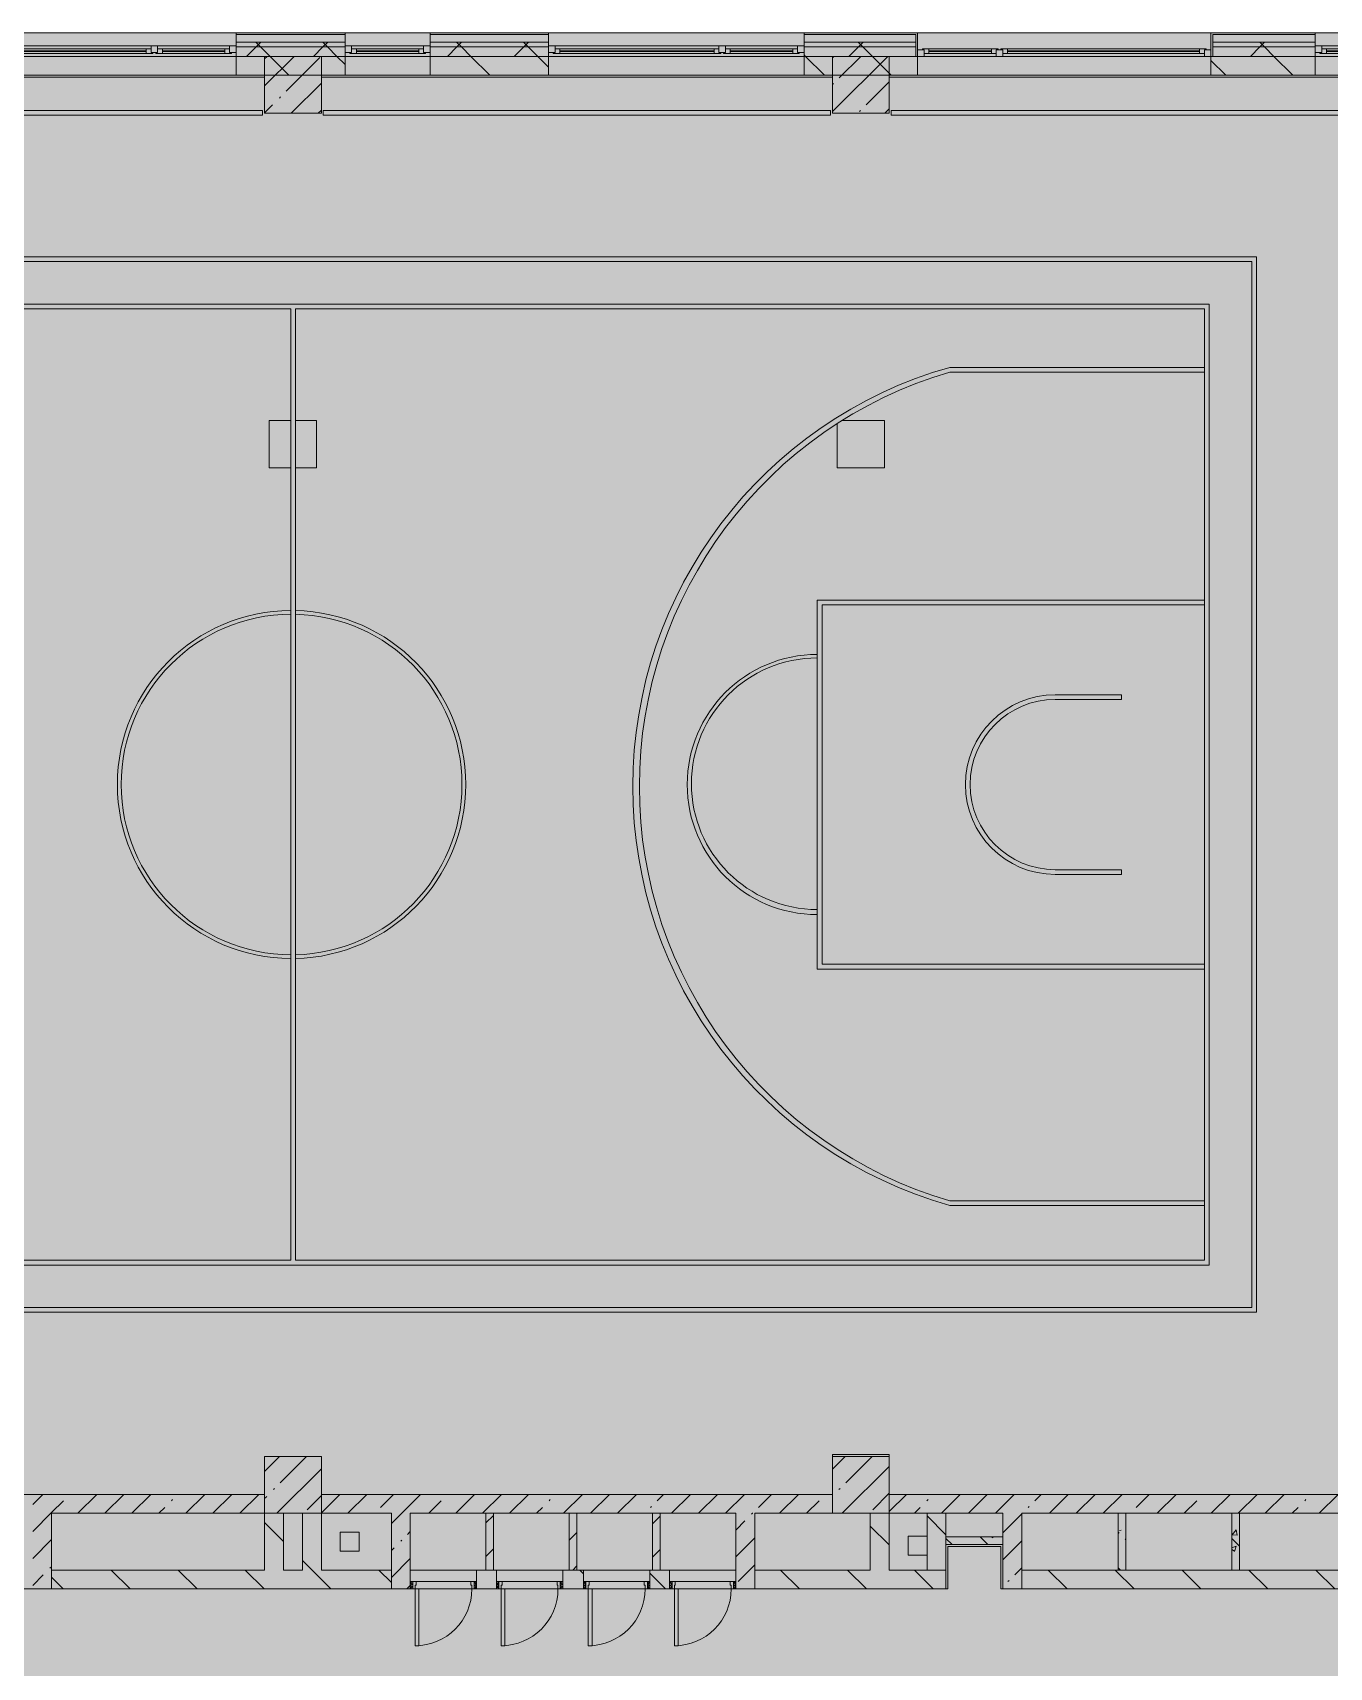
# Model space of a CAD drawing. Header units: millimetres. Extents: x 35157 to 232994, y -8553 to 29000.
# Drawn here: x 157694 to 171394, y 10072 to 27350 of the extents above; entities that cross this region are included whole.
import ezdxf

# ---------------------------------------------------------------- set-up
doc = ezdxf.new("R2010")
doc.units = ezdxf.units.MM
doc.linetypes.add('200_ШТРИХ__ш1_п0_6_', pattern=[800, 500, -300])
doc.layers.add('A-DETL-GENF-2', color=7, linetype='Continuous', lineweight=9, true_color=0xc0c0c0, transparency=0.4)
for name, color, linetype, lineweight in [('A-DETL-MBND-1', 7, '200_ШТРИХ__ш1_п0_6_', 9), ('A-WALL-9', 7, 'Continuous', 5), ('I-WALL-23', 7, 'Continuous', 5), ('S-COLS-1', 7, 'Continuous', 5)]:
    doc.layers.add(name, color=color, linetype=linetype, lineweight=lineweight)
for name, color, linetype, lineweight, true_color in [('A-DOOR-3', 7, 'Continuous', 5, 0xaaaaaa), ('A-DOOR-4', 7, 'Continuous', 5, 0xe2e2e2), ('A-DOOR-5', 7, 'Continuous', 5, 0xb7b7b7), ('A-DOOR-FRAM-2', 7, 'Continuous', 5, 0xe2e2e2), ('A-DOOR-FRAM-3', 7, 'Continuous', 5, 0xaaaaaa), ('A-DOOR-FRAM-4', 7, 'Continuous', 5, 0xb7b7b7), ('A-FLOR-2', 7, 'Continuous', 5, 0xb7b7b7), ('A-GLAZ-3', 7, 'Continuous', 5, 0x737373), ('A-WALL-10', 7, 'Continuous', 9, 0x737373), ('A-WALL-11', 7, 'Continuous', 5, 0x737373), ('I-WALL-24', 7, 'Continuous', 5, 0x737373), ('I-WALL-25', 7, 'Continuous', 5, 0x787878), ('S-COLS-2', 7, 'Continuous', 5, 0x737373)]:
    doc.layers.add(name, color=color, linetype=linetype, lineweight=lineweight, true_color=true_color)
pattern_1 = [(135, (105984, 0), (-353.5534, -353.5534), [])]
pattern_2 = [(45, (105984, 0), (-285.1231, 285.1231), []), (45, (106269.13, 0), (-285.1231, 285.1231), [504.031, -100.806, 16.764, -84.042])]
pattern_3 = [(45, (105984, 0), (-353.5534, 353.5534), []), (135, (105984, 0), (-353.5534, -353.5534), [])]
pattern_4 = [(135, (105984, 0), (-377.1708, -377.1708), [533.4, -88.9, 17.78, -88.9]), (135, (105984, 376.94), (-377.1708, -377.1708), []), (50, (105984, 0), (637.6445, -55.7866), [66.675, -733.425]), (355, (105984, 0), (-123.3494, 668.699), [53.34, -586.74]), (100.451, (106037.14, -4.65), (514.299, 612.908), [56.665, -623.315]), (46.184, (105984, 177.8), (948.776, -147.15), [100.012, -1100.137]), (96.636, (106063.1, 165.5), (830.909, 865.997), [84.998, -934.973]), (351.184, (105984, 177.8), (830.918, 865.988), [80.01, -880.11]), (21, (106072.9, 133.35), (530.6506, -357.9283), [66.675, -733.425]), (326, (106072.9, 133.35), (216.308, 644.6585), [53.34, -586.74]), (71.451, (106117.1, 103.5), (746.9596, 286.7243), [56.665, -623.315]), (37.5, (105984, 0), (10.8105, 295.9426), [16.764, -562.864, 16.764, -578.866, -588.962]), (37.5, (105984, 0), (10.8105, 295.9426), [-1175.258, 16.764, -572.198]), (7.5, (105984, 0), (233.8692, 350.6318), [16.764, -322.834, 16.764, -549.529, -224.472]), (7.5, (105984, 0), (233.8692, 350.6318), [-905.891, 16.764, -207.708]), (327.5, (105785.76, 0), (474.5678, -20.0513), [16.764, -205.486, 16.764, -676.656, -920.115]), (327.5, (105785.76, 0), (474.5678, -20.0513), [-915.67, 16.764, -903.351]), (317.5, (105696.86, 0), (518.4522, 88.9934), [16.764, -272.161, 16.764, -443.738, -653.415]), (317.5, (105696.86, 0), (518.4522, 88.9934), [-749.427, 16.764, -636.651])]
pattern_5 = [(45, (105984, 0), (-176.7767, 176.7767), [])]
pattern_6 = [(135, (1951.41, 164.685), (-14.14214, -14.14214), []), (225, (1951.41, 164.685), (14.14214, -14.14214), [])]
pattern_7 = [(45, (-171.384, 164.685), (-14.1421, 14.1421), []), (135, (-171.384, 164.685), (-14.1421, -14.1421), [])]

# ---------------------------------------------------------------- blocks, each defined once
blk = doc.blocks.new('BSC_Колонна _Прямоугольная - 600х600-23205375-2_4_2_птичка')
at = {"layer": 'S-COLS-1'}
h = blk.add_hatch(dxfattribs=at)
h.set_pattern_fill('FP_103', color=256, style=0, pattern_type=2)
h.set_pattern_definition([(45, (-54460, -12000), (-285.123, 285.123), []), (45, (-54174.88, -12000), (-285.123, 285.123), [504.031, -100.806, 16.764, -84.042])])
h.paths.add_polyline_path([(-300, -300), (300, -300), (300, 300), (-300, 300)])
at = {"layer": 'S-COLS-2'}
for p, q in [((300, 300), (-300, 300)), ((-300, 300), (-300, -300)), ((300, -300), (300, 300)), ((-300, -300), (300, -300))]:
    blk.add_line(p, q, dxfattribs=at)
blk = doc.blocks.new('BSC_Колонна _Прямоугольная - 600х600-V109-2_4_2_птичка')
at = {"layer": 'S-COLS-1'}
h = blk.add_hatch(dxfattribs=at)
h.set_pattern_fill('FP_116', color=256, style=0, pattern_type=2)
h.set_pattern_definition([(45, (-60460, -12000), (-285.1231, 285.1231), []), (45, (-60174.88, -12000), (-285.1231, 285.1231), [504.031, -100.806, 16.764, -84.042])])
h.paths.add_polyline_path([(-300, -300), (300, -300), (300, 300), (-300, 300), (-300, -201)])
at = {"layer": 'S-COLS-2'}
for p, q in [((300, 300), (-300, 300)), ((-300, 300), (-300, -300)), ((300, -300), (300, 300)), ((-300, -300), (300, -300))]:
    blk.add_line(p, q, dxfattribs=at)
blk = doc.blocks.new('120_Окно_СКБ_2Ст - 120_Окно_СКБ_2Ст 2700х2500 _мал створка справа_ 2-23206922-2_4_2_птичка')
at = {"layer": 'A-GLAZ-3'}
for p, q in [((-1350, -75), (-1350, -5)), ((-1350, -5), (-1280, -5)), ((1350, -5), (-1350, -5)), ((-1280, -75), (-1350, -75)), ((-1350, -75), (-1300, -75)), ((-1280, -75), (-1300, -75)), ((-1300, -75), (-1300, -85)), ((-1300, -85), (470, -85)), ((470, -85), (-1300, -85)), ((-1280, -5), (-1280, -75)), ((450, -35), (-1280, -35)), ((-1280, -35), (-1280, -75)), ((-1230, -85), (-1230, -35)), ((-1230, -55), (400, -55)), ((400, -65), (-1230, -65)), ((400, -85), (400, -35)), ((450, -75), (450, -5)), ((450, -5), (520, -5)), ((450, -75), (450, -35)), ((520, -75), (450, -75)), ((470, -75), (450, -75)), ((470, -75), (500, -75)), ((470, -85), (470, -75)), ((520, -75), (500, -75)), ((500, -75), (500, -85)), ((500, -85), (1300, -85)), ((1300, -85), (500, -85)), ((520, -5), (520, -75)), ((1280, -35), (520, -35)), ((520, -35), (520, -75)), ((570, -85), (570, -35)), ((570, -55), (1230, -55)), ((1230, -65), (570, -65)), ((1230, -85), (1230, -35)), ((1280, -75), (1280, -5)), ((1280, -5), (1350, -5)), ((1280, -75), (1280, -35)), ((1350, -75), (1280, -75)), ((1300, -75), (1280, -75)), ((1300, -75), (1350, -75)), ((1300, -85), (1300, -75)), ((1350, -5), (1350, -75))]:
    blk.add_line(p, q, dxfattribs=at)
blk = doc.blocks.new('120_Окно_СКБ_2Ст - 120_Окно_СКБ_2Ст 3100х2500 _мал_створка слева_ 2-19089248-2_4_2_птичка')
at = {"layer": 'A-GLAZ-3'}
for p, q in [((-1550, -75), (-1550, -5)), ((-1550, -5), (-1480, -5)), ((1550, -5), (-1550, -5)), ((-1480, -75), (-1550, -75)), ((-1550, -75), (-1500, -75)), ((-1480, -75), (-1500, -75)), ((-1500, -75), (-1500, -85)), ((-1500, -85), (670, -85)), ((670, -85), (-1500, -85)), ((-1480, -5), (-1480, -75)), ((650, -35), (-1480, -35)), ((-1480, -35), (-1480, -75)), ((-1430, -85), (-1430, -35)), ((-1430, -55), (600, -55)), ((600, -65), (-1430, -65)), ((600, -85), (600, -35)), ((650, -75), (650, -5)), ((650, -5), (720, -5)), ((650, -75), (650, -35)), ((720, -75), (650, -75)), ((670, -75), (650, -75)), ((670, -75), (700, -75)), ((670, -85), (670, -75)), ((720, -75), (700, -75)), ((700, -75), (700, -85)), ((700, -85), (1500, -85)), ((1500, -85), (700, -85)), ((720, -5), (720, -75)), ((1480, -35), (720, -35)), ((720, -35), (720, -75)), ((770, -85), (770, -35)), ((770, -55), (1430, -55)), ((1430, -65), (770, -65)), ((1430, -85), (1430, -35)), ((1480, -75), (1480, -5)), ((1480, -5), (1550, -5)), ((1480, -75), (1480, -35)), ((1550, -75), (1480, -75)), ((1500, -75), (1480, -75)), ((1500, -75), (1550, -75)), ((1500, -85), (1500, -75)), ((1550, -5), (1550, -75))]:
    blk.add_line(p, q, dxfattribs=at)
blk = doc.blocks.new('120_Окно_СКБ_2Ст - 120_Окно_СКБ_2Ст 3100х2500 _мал_створка слева_-22274797-2_4_2_птичка')
at = {"layer": 'A-GLAZ-3'}
for p, q in [((-1550, 45), (-1550, 115)), ((-1550, 115), (-1480, 115)), ((1550, 115), (-1550, 115)), ((-1480, 45), (-1550, 45)), ((-1550, 45), (-1500, 45)), ((-1480, 45), (-1500, 45)), ((-1500, 45), (-1500, 35)), ((-1500, 35), (670, 35)), ((670, 35), (-1500, 35)), ((-1480, 115), (-1480, 45)), ((650, 85), (-1480, 85)), ((-1480, 85), (-1480, 45)), ((-1430, 35), (-1430, 85)), ((-1430, 65), (600, 65)), ((600, 55), (-1430, 55)), ((600, 35), (600, 85)), ((650, 45), (650, 115)), ((650, 115), (720, 115)), ((650, 45), (650, 85)), ((720, 45), (650, 45)), ((670, 45), (650, 45)), ((670, 45), (700, 45)), ((670, 35), (670, 45)), ((720, 45), (700, 45)), ((700, 45), (700, 35)), ((700, 35), (1500, 35)), ((1500, 35), (700, 35)), ((720, 115), (720, 45)), ((1480, 85), (720, 85)), ((720, 85), (720, 45)), ((770, 35), (770, 85)), ((770, 65), (1430, 65)), ((1430, 55), (770, 55)), ((1430, 35), (1430, 85)), ((1480, 45), (1480, 115)), ((1480, 115), (1550, 115)), ((1480, 45), (1480, 85)), ((1550, 45), (1480, 45)), ((1500, 45), (1480, 45)), ((1500, 45), (1550, 45)), ((1500, 35), (1500, 45)), ((1550, 115), (1550, 45))]:
    blk.add_line(p, q, dxfattribs=at)
blk = doc.blocks.new('BSC_Колонна _Прямоугольная - 500х500-33455413-2_4_2_птичка')
at = {"layer": 'A-DETL-MBND-1'}
for p, q in [((-250, 250), (-23, 250)), ((-250, -250), (-250, 250)), ((27, 250), (250, 250)), ((250, 250), (250, -250)), ((-23, -250), (-250, -250)), ((250, -250), (27, -250))]:
    blk.add_line(p, q, dxfattribs=at)
blk = doc.blocks.new('120_Окно_СКБ_1Ст - 120_Окно_СКБ_1Ст 900х2500_h_-19906774-2_4_2_птичка')
at = {"layer": 'A-GLAZ-3'}
for p, q in [((-450, -75), (-450, -5)), ((-450, -5), (-380, -5)), ((450, -5), (-450, -5)), ((-380, -75), (-450, -75)), ((-450, -75), (-400, -75)), ((-380, -75), (-400, -75)), ((-400, -75), (-400, -85)), ((-400, -85), (400, -85)), ((400, -85), (-400, -85)), ((-380, -5), (-380, -75)), ((380, -35), (-380, -35)), ((-380, -35), (-380, -75)), ((-330, -85), (-330, -35)), ((-330, -55), (330, -55)), ((330, -65), (-330, -65)), ((330, -85), (330, -35)), ((380, -75), (380, -5)), ((380, -5), (450, -5)), ((380, -75), (380, -35)), ((450, -75), (380, -75)), ((400, -75), (380, -75)), ((400, -75), (450, -75)), ((400, -85), (400, -75)), ((450, -5), (450, -75))]:
    blk.add_line(p, q, dxfattribs=at)
blk = doc.blocks.new('110_Дверь_СКБ_1Ст - д-18 700x2100h_Технический шкаф ЭОМ и СС-V165-2_4_2_птичка')
at = {"layer": 'A-DOOR-3'}
h = blk.add_hatch(dxfattribs=at)
h.set_pattern_fill('FP_54', color=256, style=0, pattern_type=2)
h.set_pattern_definition(pattern_6)
h.paths.add_polyline_path([(362.5, 100), (337.5, 100), (337.5, 20), (362.5, 20)])
at = {"layer": 'A-DOOR-4'}
h = blk.add_hatch(color=256, dxfattribs=at)
h.paths.add_polyline_path([(-312.5, 100), (-312.5, 20), (-277.5, 20), (-277.5, 60), (-287.5, 60), (-287.5, 100), (-300.5, 100)])
h.paths.add_polyline_path([(312.5, 100), (312.5, 60), (302.5, 60), (302.5, 20), (337.5, 20), (337.5, 100)])
at = {"layer": 'A-DOOR-FRAM-2'}
blk.add_hatch(color=256, dxfattribs=at).paths.add_polyline_path([(272.5, 700), (272.5, 100), (312.5, 100), (312.5, 700)])
at = {"layer": 'A-DOOR-FRAM-3'}
h = blk.add_hatch(dxfattribs=at)
h.set_pattern_fill('FP_55', color=256, style=0, pattern_type=2)
h.set_pattern_definition(pattern_7)
h.paths.add_polyline_path([(-312.5, 100), (-337.5, 100), (-337.5, 20), (-312.5, 20)])
at = {"layer": 'A-DOOR-5'}
for p, q in [((312.5, 700), (272.5, 700)), ((272.5, 700), (272.5, 100)), ((312.5, 100), (312.5, 700)), ((272.5, 100), (312.5, 100))]:
    blk.add_line(p, q, dxfattribs=at)
blk.add_arc((312.5, 100), 600, 90, 180, dxfattribs=at)
at = {"layer": 'A-DOOR-FRAM-4'}
for p, q in [((-312.5, 100), (-337.5, 100)), ((-337.5, 100), (-337.5, 20)), ((-337.5, 20), (-312.5, 20)), ((-287.5, 100), (-312.5, 100)), ((-312.5, 100), (-312.5, 20)), ((-312.5, 20), (-312.5, 100)), ((-312.5, 20), (-277.5, 20)), ((-287.5, 60), (-287.5, 100)), ((-287.5, 100), (272.5, 100)), ((-277.5, 60), (-287.5, 60)), ((-277.5, 20), (-277.5, 60)), ((302.5, 20), (-277.5, 20)), ((312.5, 60), (302.5, 60)), ((302.5, 60), (302.5, 20)), ((302.5, 20), (337.5, 20)), ((312.5, 100), (312.5, 60)), ((337.5, 100), (312.5, 100)), ((337.5, 20), (337.5, 100)), ((362.5, 100), (337.5, 100)), ((337.5, 100), (337.5, 20)), ((337.5, 20), (362.5, 20)), ((362.5, 20), (362.5, 100))]:
    blk.add_line(p, q, dxfattribs=at)
blk = doc.blocks.new('110_Дверь_СКБ_1Ст - д-18 700x2100h_Технический шкаф ЭОМ и СС-V166-2_4_2_птичка')
at = {"layer": 'A-DOOR-3'}
h = blk.add_hatch(dxfattribs=at)
h.set_pattern_fill('FP_54', color=256, style=0, pattern_type=2)
h.set_pattern_definition(pattern_6)
h.paths.add_polyline_path([(362.5, 100), (337.5, 100), (337.5, 20), (362.5, 20)])
at = {"layer": 'A-DOOR-4'}
h = blk.add_hatch(color=256, dxfattribs=at)
h.paths.add_polyline_path([(312.5, 100), (312.5, 60), (302.5, 60), (302.5, 20), (337.5, 20), (337.5, 100)])
h.paths.add_polyline_path([(-287.5, 100), (-312.5, 100), (-312.5, 20), (-277.5, 20), (-277.5, 60), (-287.5, 60)])
at = {"layer": 'A-DOOR-FRAM-2'}
blk.add_hatch(color=256, dxfattribs=at).paths.add_polyline_path([(272.5, 700), (272.5, 100), (312.5, 100), (312.5, 700)])
at = {"layer": 'A-DOOR-FRAM-3'}
h = blk.add_hatch(dxfattribs=at)
h.set_pattern_fill('FP_55', color=256, style=0, pattern_type=2)
h.set_pattern_definition(pattern_7)
h.paths.add_polyline_path([(-318, 100), (-337.5, 100), (-337.5, 20), (-312.5, 20), (-312.5, 100)])
at = {"layer": 'A-DOOR-5'}
for p, q in [((312.5, 700), (272.5, 700)), ((272.5, 700), (272.5, 100)), ((312.5, 100), (312.5, 700)), ((272.5, 100), (312.5, 100))]:
    blk.add_line(p, q, dxfattribs=at)
blk.add_arc((312.5, 100), 600, 90, 180, dxfattribs=at)
at = {"layer": 'A-DOOR-FRAM-4'}
for p, q in [((-312.5, 100), (-337.5, 100)), ((-337.5, 100), (-337.5, 20)), ((-337.5, 20), (-312.5, 20)), ((-287.5, 100), (-312.5, 100)), ((-312.5, 100), (-312.5, 20)), ((-312.5, 20), (-312.5, 100)), ((-312.5, 20), (-277.5, 20)), ((-287.5, 60), (-287.5, 100)), ((-287.5, 100), (272.5, 100)), ((-277.5, 60), (-287.5, 60)), ((-277.5, 20), (-277.5, 60)), ((302.5, 20), (-277.5, 20)), ((312.5, 60), (302.5, 60)), ((302.5, 60), (302.5, 20)), ((302.5, 20), (337.5, 20)), ((312.5, 100), (312.5, 60)), ((337.5, 100), (312.5, 100)), ((337.5, 20), (337.5, 100)), ((362.5, 100), (337.5, 100)), ((337.5, 100), (337.5, 20)), ((337.5, 20), (362.5, 20)), ((362.5, 20), (362.5, 100))]:
    blk.add_line(p, q, dxfattribs=at)
blk = doc.blocks.new('BSC_Колонна _Прямоугольная - 500х500-V177-2_4_2_птичка')
at = {"layer": 'A-DETL-MBND-1'}
for p, q in [((-250, -250), (-250, 216)), ((-198, 250), (250, 250)), ((250, 250), (250, -250)), ((250, -250), (-250, -250))]:
    blk.add_line(p, q, dxfattribs=at)

msp = doc.modelspace()

# ---------------------------------------------------------------- hatches: boundary and pattern name
at = {"layer": 'A-DETL-GENF-2'}
msp.add_hatch(color=256, dxfattribs=at).paths.add_polyline_path([(181824.9, -280), (181844, -280), (181844, 3300), (190844, 3300), (190844, 27350), (147894, 27350), (147894, 23778), (144744, 23778), (144744, -280), (180897.4, -280)])
at = {"layer": 'A-WALL-9'}
h = msp.add_hatch(dxfattribs=at)
h.set_pattern_fill('FP_89', color=256, style=0, pattern_type=2)
h.set_pattern_definition(pattern_3)
h.paths.add_polyline_path([(190787.9, 27200), (190844, 27200), (190844, 27250), (186334, 27250), (186334, 27200), (190172.6, 27200)])
h.paths.add_polyline_path([(182752.5, 27200), (183834, 27200), (183834, 27250), (182324, 27250), (182324, 27200)])
h.paths.add_polyline_path([(173477.3, 27200), (173944, 27200), (173941, 27250), (172144, 27250), (172144, 27200), (172549.7, 27200)])
h.paths.add_polyline_path([(174844, 27200), (180224, 27200), (180224, 27250), (174844, 27250)])
h.paths.add_polyline_path([(171244, 27200), (171244, 27250), (170164, 27250), (170164, 27200), (170939.2, 27200)])
h.paths.add_polyline_path([(155644.3, 27200), (156744.2, 27200), (156744.2, 27250), (155644.3, 27250)])
h.paths.add_polyline_path([(165844, 27200), (167024, 27200), (167024, 27250), (165844, 27250)])
h.paths.add_polyline_path([(163144, 27200), (163144, 27250), (161893.9, 27250), (161893.9, 27200), (162810.8, 27200)])
h.paths.add_polyline_path([(160492, 27200), (160993.9, 27200), (160993.9, 27250), (159844.2, 27250), (159844.2, 27200)])
h.paths.add_polyline_path([(148044, 27200), (150391, 27200), (150391, 27250), (147994, 27250), (147994, 27200)])
h.paths.add_polyline_path([(154744.3, 27200), (154744.3, 27250), (153491, 27250), (153491, 27200), (153999.3, 27200)])
h = msp.add_hatch(dxfattribs=at)
h.set_pattern_fill('FP_89', color=256, style=0, pattern_type=2)
h.set_pattern_definition(pattern_3)
h.paths.add_polyline_path([(190184, 27100), (190844, 27100), (190844, 27200), (186334, 27200), (186334, 27100), (190172.6, 27100)])
h.paths.add_polyline_path([(173477.3, 27100), (173944, 27100), (173941, 27200), (172144, 27200), (172144, 27100), (172744, 27100)])
h.paths.add_polyline_path([(171244, 27100), (171244, 27200), (170164, 27200), (170164, 27100), (170939.2, 27100)])
h.paths.add_polyline_path([(174844, 27100), (180224, 27100), (180224, 27200), (174844, 27200)])
h.paths.add_polyline_path([(183834, 27100), (183834, 27200), (182324, 27200), (182324, 27100), (183680, 27100)])
h.paths.add_polyline_path([(163144, 27100), (163144, 27200), (161893.9, 27200), (161893.9, 27100), (162810.8, 27100)])
h.paths.add_polyline_path([(167024, 27100), (167024, 27200), (165844, 27200), (165844, 27100), (166984.6, 27100)])
h.paths.add_polyline_path([(159844.2, 27100), (160993.9, 27100), (160993.9, 27200), (159844.2, 27200)])
h.paths.add_polyline_path([(150391, 27100), (150391, 27200), (148044, 27200), (148044, 27100), (149361.7, 27100)])
h.paths.add_polyline_path([(153491, 27100), (154744.3, 27100), (154744.3, 27200), (153491, 27200)])
h.paths.add_polyline_path([(155644.3, 27100), (156744.2, 27100), (156744.2, 27200), (155644.3, 27200)])
at = {"layer": 'I-WALL-23'}
h = msp.add_hatch(dxfattribs=at)
h.set_pattern_fill('FP_100', color=256, style=0, pattern_type=2)
h.set_pattern_definition(pattern_1)
h.paths.add_polyline_path([(186334, 26900), (186634, 26900), (186634, 27100), (186334, 27100), (186334, 26974.9)])
h.paths.add_polyline_path([(190184, 26900), (190184, 27100), (187134, 27100), (187134, 26900), (190172.6, 26900)])
h.paths.add_polyline_path([(179524, 26900), (179524, 27100), (176794, 27100), (176794, 26900), (179042.4, 26900)])
h.paths.add_polyline_path([(173944, 26900), (173941, 27100), (172744, 27100), (172744, 26900), (173941, 26900)])
h.paths.add_polyline_path([(180224, 26900), (180224, 27100), (180024, 27100), (180024, 26900)])
h.paths.add_polyline_path([(174844, 26900), (176294, 26900), (176294, 27100), (174844, 27100)])
h.paths.add_polyline_path([(182734, 26900), (182734, 27100), (182324, 27100), (182324, 26900)])
h.paths.add_polyline_path([(183834, 26900), (183834, 27100), (183234, 27100), (183234, 26900), (183680, 26900)])
h.paths.add_polyline_path([(162347, 26900), (163144, 26900), (163144, 27100), (161893.9, 27100), (161893.9, 26900)])
h.paths.add_polyline_path([(159844.2, 26900), (160993.9, 26900), (160993.9, 27100), (159844.2, 27100)])
h.paths.add_polyline_path([(165844, 26900), (167044, 26900), (167044, 27100), (165844, 27100)])
h.paths.add_polyline_path([(170448.8, 26900), (171244, 26900), (171244, 27100), (170144, 27100), (170144, 26900)])
h.paths.add_polyline_path([(156348.8, 26900), (156744.2, 26900), (156744.2, 27100), (156348.8, 27100)])
h = msp.add_hatch(dxfattribs=at)
h.set_pattern_fill('FP_100', color=256, style=0, pattern_type=2)
h.set_pattern_definition(pattern_1)
h.paths.add_polyline_path([(156781.9, 11700), (157694, 11700), (157694, 11900), (154744, 11900), (154744, 11700), (155854.4, 11700)])
h.paths.add_polyline_path([(148744, 11700), (151219.7, 11700), (151216.8, 11900), (148744, 11900)])
h.paths.add_polyline_path([(152669.7, 11700), (154144, 11700), (154144, 11900), (152669.7, 11900), (152669.7, 11799.5)])
h = msp.add_hatch(dxfattribs=at)
h.set_pattern_fill('FP_97', color=256, style=0, pattern_type=2)
h.set_pattern_definition(pattern_2)
h.paths.add_polyline_path([(157694, 10900), (157894, 10900), (157894, 11900), (157694, 11900), (157694, 11100)])
h = msp.add_hatch(dxfattribs=at)
h.set_pattern_fill('FP_97', color=256, style=0, pattern_type=2)
h.set_pattern_definition(pattern_2)
h.paths.add_polyline_path([(160144, 11700), (160144, 11900), (157894, 11900), (157894, 11700), (158636.9, 11700)])
h = msp.add_hatch(dxfattribs=at)
h.set_pattern_fill('FP_97', color=256, style=0, pattern_type=2)
h.set_pattern_definition(pattern_2)
h.paths.add_polyline_path([(161684, 11700), (166144, 11700), (166144, 11900), (160744, 11900), (160744, 11700), (161484, 11700)])
h.paths.add_polyline_path([(170444, 11700), (172144, 11700), (172144, 11900), (166744, 11900), (166744, 11700), (170364, 11700)])
h = msp.add_hatch(dxfattribs=at)
h.set_pattern_fill('FP_100', color=256, style=0, pattern_type=2)
h.set_pattern_definition(pattern_1)
h.paths.add_polyline_path([(160344, 11100), (160344, 11700), (160144, 11700), (160144, 11100)])
h = msp.add_hatch(dxfattribs=at)
h.set_pattern_fill('FP_100', color=256, style=0, pattern_type=2)
h.set_pattern_definition(pattern_1)
h.paths.add_polyline_path([(160544, 11100), (160744, 11100), (160744, 11700), (160544, 11700), (160544, 11221)])
h = msp.add_hatch(dxfattribs=at)
h.set_pattern_fill('FP_97', color=256, style=0, pattern_type=2)
h.set_pattern_definition(pattern_2)
h.paths.add_polyline_path([(161484, 10900), (161684, 10900), (161684, 11700), (161484, 11700), (161484, 10980)])
h = msp.add_hatch(dxfattribs=at)
h.set_pattern_fill('FP_101', color=256, style=0, pattern_type=2)
h.set_pattern_definition(pattern_5)
h.paths.add_polyline_path([(162563.2, 11100), (162563.2, 11700), (162483.2, 11700), (162483.2, 11100)])
h = msp.add_hatch(dxfattribs=at)
h.set_pattern_fill('FP_101', color=256, style=0, pattern_type=2)
h.set_pattern_definition(pattern_5)
h.paths.add_polyline_path([(163443.2, 11100), (163443.2, 11700), (163363.2, 11700), (163363.2, 11100)])
h = msp.add_hatch(dxfattribs=at)
h.set_pattern_fill('FP_101', color=256, style=0, pattern_type=2)
h.set_pattern_definition(pattern_5)
h.paths.add_polyline_path([(164323.2, 11100), (164323.2, 11700), (164243.2, 11700), (164243.2, 11100)])
h = msp.add_hatch(dxfattribs=at)
h.set_pattern_fill('FP_97', color=256, style=0, pattern_type=2)
h.set_pattern_definition(pattern_2)
h.paths.add_polyline_path([(165324, 10900), (165324, 11700), (165124, 11700), (165129.6, 10900)])
h = msp.add_hatch(dxfattribs=at)
h.set_pattern_fill('FP_100', color=256, style=0, pattern_type=2)
h.set_pattern_definition(pattern_1)
h.paths.add_polyline_path([(166744, 11100), (166744, 11700), (166544, 11700), (166544, 11100)])
h = msp.add_hatch(dxfattribs=at)
h.set_pattern_fill('FP_100', color=256, style=0, pattern_type=2)
h.set_pattern_definition(pattern_1)
h.paths.add_polyline_path([(167344, 11100), (167344, 11700), (167144, 11700), (167144, 11100)])
h = msp.add_hatch(dxfattribs=at)
h.set_pattern_fill('FP_100', color=256, style=0, pattern_type=2)
h.set_pattern_definition(pattern_1)
h.paths.add_polyline_path([(167144, 10900), (167344, 10900), (167344, 11700), (167144, 11700), (167144, 11100)])
h = msp.add_hatch(dxfattribs=at)
h.set_pattern_fill('FP_97', color=256, style=0, pattern_type=2)
h.set_pattern_definition(pattern_2)
h.paths.add_polyline_path([(168144, 10900), (168144, 11700), (167944, 11700), (167944, 10900)])
h = msp.add_hatch(dxfattribs=at)
h.set_pattern_fill('FP_100', color=256, style=0, pattern_type=2)
h.set_pattern_definition(pattern_1)
h.paths.add_polyline_path([(167144, 10900), (167144, 11100), (165324, 11100), (165324, 10900), (166057.1, 10900)])
h.paths.add_polyline_path([(160492, 10900), (161484, 10900), (161484, 11100), (157894, 11100), (157894, 10900), (158636.9, 10900)])
h.paths.add_polyline_path([(162384, 10900), (162594, 10900), (162594, 11100), (162384, 11100), (162384, 10980)])
h.paths.add_polyline_path([(164214, 10900), (164424, 10900), (164424, 11100), (164214, 11100), (164214, 10980)])
h.paths.add_polyline_path([(163514, 10900), (163514, 11100), (163294, 11100), (163294, 10900)])
h.paths.add_polyline_path([(153244.7, 10900), (157694, 10900), (157694, 11100), (153244.7, 11100)])
h = msp.add_hatch(dxfattribs=at)
h.set_pattern_fill('FP_100', color=256, style=0, pattern_type=2)
h.set_pattern_definition(pattern_1)
h.paths.add_polyline_path([(172544, 10900), (172544, 11100), (168144, 11100), (168144, 10900), (169767.2, 10900)])
at = {"layer": 'I-WALL-25'}
h = msp.add_hatch(dxfattribs=at)
h.set_pattern_fill('FP_105', color=256, style=0, pattern_type=2)
h.set_pattern_definition(pattern_4)
h.paths.add_polyline_path([(169244, 11100), (169244, 11700), (169164, 11700), (169164, 11100)])
h = msp.add_hatch(dxfattribs=at)
h.set_pattern_fill('FP_105', color=256, style=0, pattern_type=2)
h.set_pattern_definition(pattern_4)
h.paths.add_polyline_path([(170444, 11100), (170444, 11700), (170364, 11700), (170364, 11100)])
h = msp.add_hatch(dxfattribs=at)
h.set_pattern_fill('FP_105', color=256, style=0, pattern_type=2)
h.set_pattern_definition(pattern_4)
h.paths.add_polyline_path([(167944, 11370), (167944, 11450), (167344, 11450), (167344, 11370), (167912.1, 11370)])
at = {"layer": 'S-COLS-1'}
h = msp.add_hatch(dxfattribs=at)
h.set_pattern_fill('FP_97', color=256, style=0, pattern_type=2)
h.set_pattern_definition(pattern_2)
h.paths.add_polyline_path([(160744, 26500), (160744, 27100), (160144, 27100), (160144, 26500), (160492, 26500)])
h = msp.add_hatch(dxfattribs=at)
h.set_pattern_fill('FP_97', color=256, style=0, pattern_type=2)
h.set_pattern_definition(pattern_2)
h.paths.add_polyline_path([(166744, 26500), (166744, 27100), (166144, 27100), (166144, 26500)])

# ---------------------------------------------------------------- linework, layer by layer
at = {"layer": 'A-FLOR-2'}
for p, q in [((170624, 24981.3), (150267.6, 24981.3)), ((150317.6, 24931.3), (170574, 24931.3)), ((170574, 24931.3), (170574, 13874.4)), ((170624, 13824.4), (170624, 24981.3)), ((170124, 24481.3), (150767.6, 24481.3)), ((150817.6, 24431.3), (160420.8, 24431.3)), ((160420.8, 24431.3), (160420.8, 14374.4)), ((160470.8, 14374.4), (160470.8, 24431.3)), ((160470.8, 24431.3), (170074, 24431.3)), ((170074, 24431.3), (170074, 14374.4)), ((170124, 14324.4), (170124, 24481.3)), ((170074, 23812.8), (167384.3, 23812.8)), ((167384.3, 23762.8), (170074, 23762.8)), ((165984.3, 21352.8), (165984.3, 17452.8)), ((170074, 21352.8), (165984.3, 21352.8)), ((166034.3, 17502.8), (166034.3, 21302.8)), ((166034.3, 21302.8), (170074, 21302.8)), ((169199, 20352.8), (168499, 20352.8)), ((168499, 20302.8), (169199, 20302.8)), ((169199, 20302.8), (169199, 20352.8)), ((169199, 18502.8), (168499, 18502.8)), ((169199, 18452.8), (169199, 18502.8)), ((168499, 18452.8), (169199, 18452.8)), ((165984.3, 17452.8), (170074, 17452.8)), ((170074, 17502.8), (166034.3, 17502.8)), ((170074, 15002.8), (167384.3, 15002.8)), ((167384.3, 14952.8), (170074, 14952.8)), ((160420.8, 14374.4), (150817.6, 14374.4)), ((170074, 14374.4), (160470.8, 14374.4)), ((150767.6, 14324.4), (170124, 14324.4)), ((150267.6, 13824.4), (170624, 13824.4)), ((170574, 13874.4), (150317.6, 13874.4)), ((166144, 12300), (166144, 12320)), ((166144, 12320), (166744, 12320)), ((166744, 12320), (166744, 12300)), ((160944, 11500), (161144, 11500)), ((160944, 11300), (160944, 11500)), ((161144, 11500), (161144, 11300)), ((166944, 11457), (167144, 11457)), ((166944, 11257), (166944, 11457)), ((161144, 11300), (160944, 11300)), ((167144, 11257), (166944, 11257)), ((167923, 11350), (167364, 11350)), ((167364, 11350), (167364, 10900)), ((167923, 10900), (167923, 11350)), ((167364, 10900), (167344, 10900)), ((167944, 10900), (167923, 10900))]:
    msp.add_line(p, q, dxfattribs=at)
for centre, radius, start, end in [((168639, 19382.8), 4604.2, 105.81331, 254.18669), ((168668.5, 19382.8), 4564.4, 106.34112, 253.65888), ((160429.2, 19403.3), 1840, 90.26005, 180), ((160429.2, 19403.3), 1800, 90.26583, 180), ((160429.2, 19403.3), 1840, 0, 88.70133), ((160429.2, 19403.3), 1800, 0, 88.67247), ((165984.3, 19402.8), 1375, 90, 270), ((165984.3, 19411.7), 1330, 90, 270), ((168499, 19402.8), 950, 90, 270), ((168499, 19402.8), 900, 90, 270), ((160429.2, 19403.3), 1840, 180, 269.73995), ((160429.2, 19403.3), 1800, 180, 269.73417), ((160429.2, 19403.3), 1800, 271.32753, 360), ((160429.2, 19403.3), 1840, 271.29867, 360)]:
    msp.add_arc(centre, radius, start, end, dxfattribs=at)
at = {"layer": 'A-WALL-10'}
for p, q in [((160993.9, 27330), (159844.2, 27330)), ((163144, 27330), (161893.9, 27330)), ((167024, 27330), (165844, 27330)), ((167024, 27100), (167024, 27330)), ((170164, 27330), (170164, 27100)), ((171244, 27330), (170164, 27330)), ((160993.9, 27250), (159844.2, 27250)), ((160993.9, 27200), (159844.2, 27200)), ((163144, 27250), (161893.9, 27250)), ((163144, 27200), (161893.9, 27200)), ((167024, 27250), (165844, 27250)), ((167024, 27200), (165844, 27200)), ((171244, 27250), (170164, 27250)), ((171244, 27200), (170164, 27200)), ((160993.9, 27100), (159844.2, 27100)), ((163144, 27100), (161893.9, 27100)), ((167044, 27100), (165844, 27100)), ((171244, 27100), (170144, 27100)), ((162563.2, 11700), (162483.2, 11700)), ((163443.2, 11700), (163363.2, 11700)), ((164323.2, 11700), (164243.2, 11700)), ((167344, 11700), (167144, 11700)), ((169244, 11700), (169164, 11700)), ((170444, 11700), (170364, 11700)), ((167344, 11370), (167344, 11450)), ((167944, 11370), (167944, 11450)), ((157894, 10900), (157894, 11100)), ((161484, 10900), (161484, 11100)), ((162483.2, 11100), (162563.2, 11100)), ((163363.2, 11100), (163443.2, 11100)), ((164243.2, 11100), (164323.2, 11100)), ((165324, 10900), (165324, 11100)), ((168144, 10900), (168144, 11100)), ((169164, 11100), (169244, 11100)), ((170364, 11100), (170444, 11100))]:
    msp.add_line(p, q, dxfattribs=at)
at = {"layer": 'A-WALL-11'}
for p, q in [((147894, 27350), (161893.9, 27350)), ((159844.2, 27350), (159844.2, 27100)), ((160993.9, 27100), (160993.9, 27350)), ((161893.9, 27350), (161893.9, 27100)), ((182324, 27350), (161893.9, 27350)), ((163144, 27100), (163144, 27350)), ((165844, 27350), (165844, 27100)), ((167044, 27100), (167044, 27350)), ((170144, 27350), (170144, 27100)), ((171244, 27100), (171244, 27350))]:
    msp.add_line(p, q, dxfattribs=at)
at = {"layer": 'I-WALL-24'}
for p, q in [((156744.2, 27100), (159844.2, 27100)), ((159844.2, 27100), (159844.2, 26900)), ((160993.9, 26900), (160993.9, 27100)), ((160993.9, 27100), (161893.9, 27100)), ((161893.9, 27100), (161893.9, 26900)), ((163144, 26900), (163144, 27100)), ((163144, 27100), (165844, 27100)), ((165844, 27100), (165844, 26900)), ((167044, 26900), (167044, 27100)), ((167044, 27100), (170144, 27100)), ((170144, 27100), (170144, 26900)), ((171244, 26900), (171244, 27100)), ((171244, 27100), (172124, 27100)), ((160144, 26880), (154744, 26880)), ((172144, 26900), (156348.8, 26900)), ((166144, 26880), (160744, 26880)), ((172124, 26880), (166744, 26880)), ((154765.3, 26529), (160123, 26529)), ((160123, 26479), (154765.3, 26479)), ((160123, 26479), (160123, 26529)), ((160764, 26529), (166124, 26529)), ((160764, 26529), (160764, 26479)), ((166124, 26479), (160764, 26479)), ((166124, 26479), (166124, 26529)), ((166765, 26529), (172144, 26529)), ((166765, 26529), (166765, 26479)), ((172144.5, 26479), (166765, 26479)), ((160144, 11900), (154744, 11900)), ((166144, 11900), (160744, 11900)), ((172144, 11900), (166744, 11900)), ((157894, 11100), (157894, 11700)), ((157894, 11700), (160144, 11700)), ((160144, 11700), (160144, 11100)), ((160344, 11100), (160344, 11700)), ((160544, 11700), (160544, 11100)), ((160744, 11100), (160744, 11700)), ((160744, 11700), (161484, 11700)), ((161484, 11700), (161484, 11100)), ((161684, 10980), (161684, 11700)), ((161684, 11700), (162483.2, 11700)), ((162483.2, 11700), (162483.2, 11100)), ((162563.2, 11100), (162563.2, 11700)), ((162563.2, 11700), (163363.2, 11700)), ((163363.2, 11700), (163363.2, 11100)), ((163443.2, 11100), (163443.2, 11700)), ((163443.2, 11700), (164243.2, 11700)), ((164243.2, 11700), (164243.2, 11100)), ((164323.2, 11100), (164323.2, 11700)), ((164323.2, 11700), (165124, 11700)), ((165124, 11700), (165124, 10980)), ((165324, 11100), (165324, 11700)), ((165324, 11700), (166144, 11700)), ((166544, 11700), (166544, 11100)), ((166744, 11100), (166744, 11700)), ((166744, 11700), (167144, 11700)), ((167144, 11700), (167144, 11100)), ((167344, 11450), (167344, 11700)), ((167344, 11700), (167912.1, 11700)), ((167917.8, 11700), (167944, 11700)), ((167944, 11700), (167944, 11450)), ((168144, 11100), (168144, 11700)), ((168144, 11700), (169164, 11700)), ((169164, 11700), (169164, 11100)), ((169244, 11100), (169244, 11700)), ((169244, 11700), (170364, 11700)), ((170364, 11700), (170364, 11100)), ((170444, 11100), (170444, 11700)), ((170444, 11700), (172144, 11700)), ((167944, 11450), (167344, 11450)), ((167344, 10900), (167344, 11370)), ((167344, 11370), (167944, 11370)), ((167944, 11370), (167944, 10900)), ((160144, 11100), (157894, 11100)), ((160544, 11100), (160344, 11100)), ((161484, 11100), (160744, 11100)), ((161684, 11100), (162483.2, 11100)), ((162384, 11100), (162384, 10980)), ((162563.2, 11100), (163363.2, 11100)), ((162594, 10980), (162594, 11100)), ((163294, 11100), (163294, 10980)), ((163443.2, 11100), (164243.2, 11100)), ((163514, 10980), (163514, 11100)), ((164214, 11100), (164214, 10980)), ((164323.2, 11100), (165124, 11100)), ((164424, 10980), (164424, 11100)), ((166544, 11100), (165324, 11100)), ((167344, 11100), (166744, 11100)), ((169164, 11100), (168144, 11100)), ((170364, 11100), (169244, 11100)), ((172544, 11100), (170444, 11100)), ((153244.7, 10900), (161684, 10900)), ((162384, 10900), (162594, 10900)), ((163294, 10900), (163514, 10900)), ((164214, 10900), (164424, 10900)), ((165124, 10900), (167344, 10900)), ((167944, 10900), (172744, 10900))]:
    msp.add_line(p, q, dxfattribs=at)
at = {"layer": 'S-COLS-2'}
for p, q in [((160744, 27100), (160144, 27100)), ((160144, 27100), (160144, 26500)), ((160744, 26500), (160744, 27100)), ((166744, 27100), (166144, 27100)), ((166144, 27100), (166144, 26500)), ((166744, 26500), (166744, 27100)), ((160144, 26500), (160744, 26500)), ((166144, 26500), (166744, 26500))]:
    msp.add_line(p, q, dxfattribs=at)

# ---------------------------------------------------------------- block references
at = {"layer": 'A-DETL-MBND-1'}
for name, p in [('BSC_Колонна _Прямоугольная - 500х500-33455413-2_4_2_птичка', (160444, 23000)), ('BSC_Колонна _Прямоугольная - 500х500-V177-2_4_2_птичка', (166444, 23000))]:
    msp.add_blockref(name, p, dxfattribs=at)
at = {"layer": 'A-DOOR-5', "rotation": 180}
for name, p in [('110_Дверь_СКБ_1Ст - д-18 700x2100h_Технический шкаф ЭОМ и СС-V165-2_4_2_птичка', (162046.5, 11000)), ('110_Дверь_СКБ_1Ст - д-18 700x2100h_Технический шкаф ЭОМ и СС-V166-2_4_2_птичка', (162956.5, 11000)), ('110_Дверь_СКБ_1Ст - д-18 700x2100h_Технический шкаф ЭОМ и СС-V166-2_4_2_птичка', (163876.5, 11000)), ('110_Дверь_СКБ_1Ст - д-18 700x2100h_Технический шкаф ЭОМ и СС-V166-2_4_2_птичка', (164786.5, 11000))]:
    msp.add_blockref(name, p, dxfattribs=at)
at = {"layer": 'A-GLAZ-3'}
for name, p in [('120_Окно_СКБ_2Ст - 120_Окно_СКБ_2Ст 3100х2500 _мал_створка слева_ 2-19089248-2_4_2_птичка', (158294.2, 27215)), ('120_Окно_СКБ_1Ст - 120_Окно_СКБ_1Ст 900х2500_h_-19906774-2_4_2_птичка', (161443.9, 27215)), ('120_Окно_СКБ_2Ст - 120_Окно_СКБ_2Ст 2700х2500 _мал створка справа_ 2-23206922-2_4_2_птичка', (164494, 27215)), ('120_Окно_СКБ_1Ст - 120_Окно_СКБ_1Ст 900х2500_h_-19906774-2_4_2_птичка', (171694, 27215))]:
    msp.add_blockref(name, p, dxfattribs=at)
at = {"layer": 'A-GLAZ-3', "rotation": 180}
msp.add_blockref('120_Окно_СКБ_2Ст - 120_Окно_СКБ_2Ст 3100х2500 _мал_створка слева_-22274797-2_4_2_птичка', (168594, 27215), dxfattribs=at)
at = {"layer": 'S-COLS-2'}
for name, p in [('BSC_Колонна _Прямоугольная - 600х600-23205375-2_4_2_птичка', (160444, 12000)), ('BSC_Колонна _Прямоугольная - 600х600-V109-2_4_2_птичка', (166444, 12000))]:
    msp.add_blockref(name, p, dxfattribs=at)

doc.saveas('drawing.dxf')
